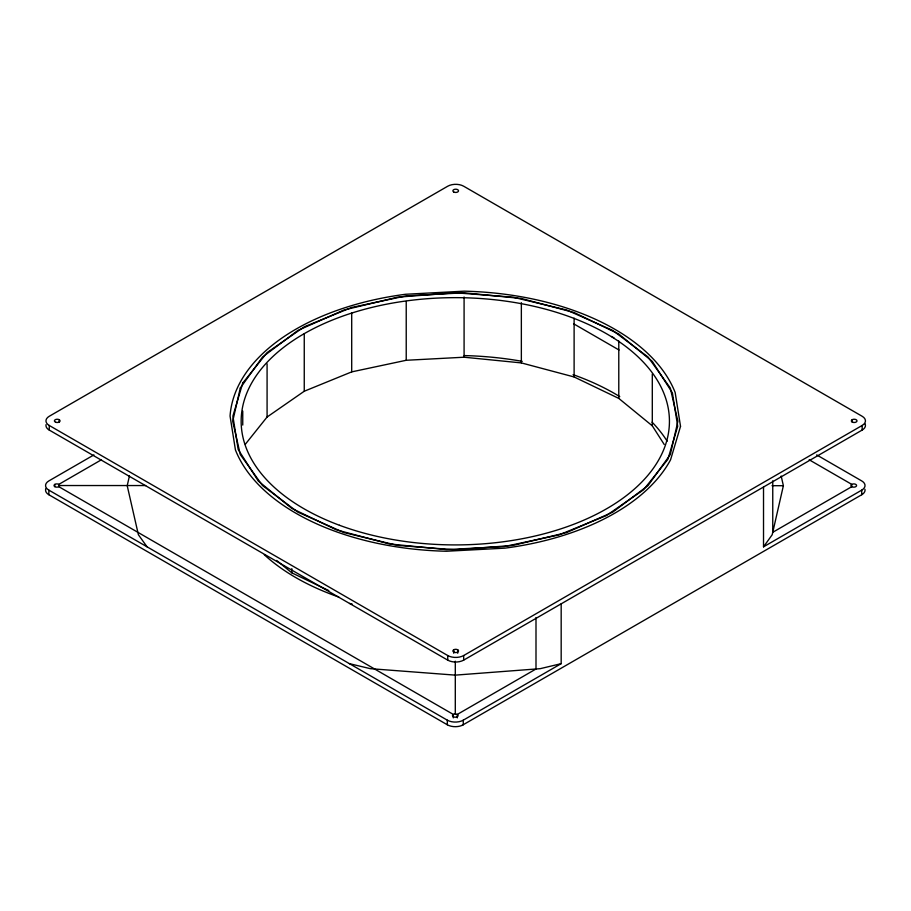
<?xml version="1.0" encoding="UTF-8"?>
<svg xmlns="http://www.w3.org/2000/svg" width="911" height="911" viewBox="0 0 911 911"><rect width="100%" height="100%" fill="white"/><g stroke="black" fill="none" stroke-linecap="round" stroke-linejoin="round"><path stroke-width="1.37" d="M129.442 475.895L127.21 485.711L138.392 534.734L147.07 546.839M781.171 476.032L783.38 485.711L772.198 534.734L763.52 546.839L763.52 487.021M245.355 444.226L267.082 417.022L304.251 391.24L351.703 371.882L406.226 360.278L464.086 357.214L521.354 362.908L574.112 376.96L618.785 398.414L652.299 425.824L664.21 444.477M93.924 454.908L48.852 480.928A11.274 6.502 0 0 0 48.852 490.129L48.852 494.73L447.324 724.78A11.274 6.502 0 0 0 462.162 725.35L463.266 724.78L463.266 720.18L561.176 663.663L561.176 603.845M101.417 459.782L58.816 484.379L58.816 486.679L453.302 714.429L453.302 717.879M49.262 425.471L447.734 655.533A11.274 6.502 0 0 0 463.676 655.533L862.148 425.471A11.274 6.502 0 0 0 862.148 416.27L463.676 186.22A11.274 6.502 0 0 0 447.734 186.22L49.262 416.27A11.274 6.502 0 0 0 49.262 425.471L49.262 430.072L447.734 660.133A11.274 6.502 0 0 0 463.676 660.133L862.148 430.072A11.274 6.502 0 0 0 865.063 423.786M763.52 546.839L861.738 490.129A11.274 6.502 0 0 0 861.738 480.928L816.677 454.908M462.162 725.35L861.738 494.73A11.274 6.502 0 0 0 864.949 489.275M561.176 663.663L540.212 668.674L455.295 675.131L370.378 668.674L349.425 663.663M59.636 485.529A2.813 1.628 0 0 1 55.412 486.93A2.813 1.628 0 0 1 55.412 484.117A2.813 1.628 0 0 1 59.636 485.529L145.703 485.552M772.027 485.7L783.38 485.711M349.517 603.424L352.136 604.05M276.671 560.459L291.816 572.837L328.814 590.613M611.532 336.466L613.991 337.89M573.588 323.758L619.047 350.018M809.173 459.782L851.774 484.379L851.774 486.679L772.756 532.297L772.756 480.826M48.852 490.129L447.324 720.18A11.274 6.502 0 0 0 463.266 720.18M862.148 425.471L862.148 430.072M861.738 490.129L861.738 494.73M852.184 419.72L852.184 422.021M652.299 374.011L652.299 425.824M618.785 340.999L618.785 398.414M574.112 318.144L574.112 376.96M535.998 617.521L535.998 668.993L457.288 714.429L457.288 717.879M521.354 302.691L521.354 362.908M464.086 296.997L464.086 357.214M463.676 655.533L463.676 660.133M457.698 649.782L457.698 653.233M455.295 661.192L455.295 713.962M453.712 649.782L453.712 653.233M447.734 655.533L447.734 660.133M447.324 720.18L447.324 724.78M406.226 301.461L406.226 360.278M351.703 313.065L351.703 371.882M304.251 333.825L304.251 391.24M291.816 568.635L291.816 572.837M267.082 363.808L267.082 417.022M242.747 411.077L242.747 425.084M59.226 419.72L59.226 422.021M54.831 484.379L54.831 486.679M48.852 494.73A11.274 6.502 0 0 1 45.937 488.444M49.262 430.072A11.274 6.502 0 0 1 46.051 424.628M338.79 597.035A225.416 130.136 0 0 1 264.292 554.731M464.2 355.586A225.416 130.136 0 0 1 522.197 361.348M573.087 374.66A225.416 130.136 0 0 1 619.753 396.627M652.105 422.18A225.416 130.136 0 0 1 667.171 441.209M240.288 388.029L232.704 421.292L240.288 454.555L262.527 485.552L297.897 512.164L343.994 532.582L397.686 545.427L455.295 549.8L512.904 545.427L566.596 532.582L612.693 512.164L648.063 485.552L670.302 454.555L677.886 421.292L670.302 388.029L648.063 357.032L612.693 330.42L566.596 309.991L512.904 297.157L455.295 292.773L397.686 297.157L343.994 309.991L297.897 330.42L262.527 357.032L240.288 388.029M242.747 383.064L232.886 416.133L238.192 449.533L258.291 481.019L291.816 508.418L336.478 529.872L389.236 543.924L446.504 549.618L504.364 546.554L558.887 534.951L606.339 515.592L643.508 489.811L667.854 459.349L677.704 426.28L672.398 392.88L652.299 361.405L618.785 334.007L574.112 312.541L521.354 298.489L464.086 292.807L406.226 295.859L351.703 307.462L304.251 326.821L267.082 352.603L242.747 383.064M680.528 426.348L670.553 459.827A225.416 130.136 0 0 1 504.99 548.149L446.39 551.246A225.416 130.136 0 0 1 235.425 449.897L230.062 416.065A225.416 130.136 0 0 1 405.6 294.264L464.2 291.167A225.416 130.136 0 0 1 675.165 392.516L680.528 426.348M851.774 486.679A2.813 1.628 0 0 0 856.488 485.95A2.813 1.628 0 0 0 853.038 483.957A2.813 1.628 0 0 0 851.774 486.679M453.302 716.729A2.813 1.628 0 0 0 458.017 716A2.813 1.628 0 0 0 454.566 714.008A2.813 1.628 0 0 0 453.302 716.729M453.712 191.97A2.813 1.628 0 0 0 458.427 191.242A2.813 1.628 0 0 0 454.976 189.249A2.813 1.628 0 0 0 453.712 191.97M852.776 422.283A2.813 1.628 0 0 0 857 420.871A2.813 1.628 0 0 0 852.776 419.459A2.813 1.628 0 0 0 852.776 422.283M454.293 652.344A2.813 1.628 0 0 0 458.518 650.932A2.813 1.628 0 0 0 454.293 649.52A2.813 1.628 0 0 0 454.293 652.344M55.822 422.283A2.813 1.628 0 0 0 60.046 420.871A2.813 1.628 0 0 0 55.822 419.459A2.813 1.628 0 0 0 55.822 422.283M339.439 525.26A214.142 123.634 0 0 0 669.186 427.236A214.142 123.634 0 0 0 357.26 311.368A214.142 123.634 0 0 0 339.439 525.26"/></g></svg>
